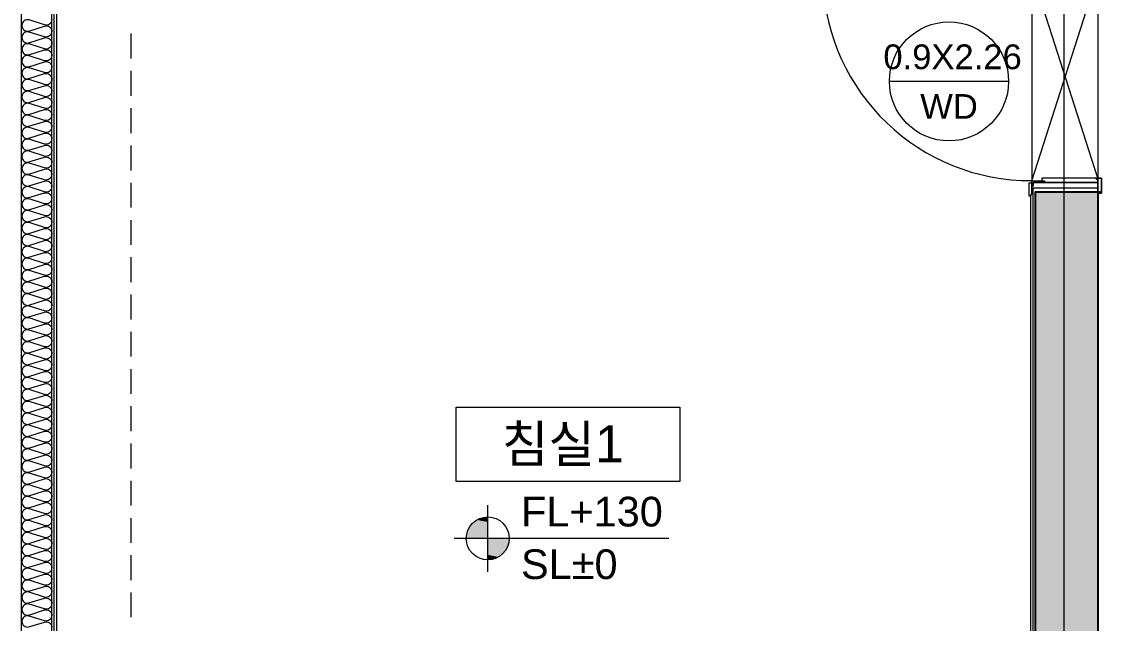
# Model space of a CAD drawing. Header units: millimetres. Extents: x 906 to 41302, y 848 to 28850.
# Drawn here: x 11574 to 15919, y 11324 to 13748 of the extents above; entities that cross this region are included whole.
import ezdxf

# ---------------------------------------------------------------- set-up
doc = ezdxf.new("R2010")
doc.units = ezdxf.units.MM
for name, color, linetype in [('PDF_A-ANNO-PONT', 7, 'Continuous'), ('PDF_A-FLOR-ROOM-IDEN', 7, 'Continuous'), ('PDF_A-WIN-IDEN', 7, 'Continuous'), ('PDF_X-단위세대$및$주동평면도$A-DOOR', 7, 'Continuous'), ('PDF_X-단위세대$및$주동평면도$A-FIN-INSL', 7, 'Continuous'), ('PDF_X-단위세대$및$주동평면도$A-FIN-INSL-HID', 7, 'Continuous'), ('PDF_X-단위세대$및$주동평면도$A-ST-AXIS-CEN', 7, 'Continuous'), ('PDF_X-단위세대$및$주동평면도$A-ST-CONC', 7, 'Continuous'), ('PDF_X-단위세대$및$주동평면도$A-WALL-DRY', 7, 'Continuous'), ('PDF_문자', 7, 'Continuous')]:
    doc.layers.add(name, color=color, linetype=linetype)
doc.layers.add('PDF_X-단위세대$및$주동평면도$A-FIN-INSL-HAT', color=7, linetype='Continuous', true_color=0x666666)
doc.layers.add('PDF_X-단위세대$및$주동평면도$S-ST-CONC-PAT1', color=7, linetype='Continuous', true_color=0xb7b7b7)
doc.styles.add('PDF Arial', font='arial.ttf')

msp = doc.modelspace()

# ---------------------------------------------------------------- linework, layer by layer
at = {"layer": 'PDF_A-ANNO-PONT', "lineweight": 13}
for points in [[(13449.3, 11800.4), (13449.3, 11531.6)], [(14178.5, 11666), (13314.9, 11666)]]:
    msp.add_lwpolyline(points, dxfattribs=at)
msp.add_circle((13449.8, 11666.5), 86.3, dxfattribs=at)
at = {"layer": 'PDF_A-ANNO-PONT', "transparency": 33554559}
for points in [[(13405.9, 11741.2), (13449.3, 11732.7), (13393.2, 11732.7)], [(13419.7, 11747.5), (13449.3, 11741.2), (13405.9, 11741.2)], [(13449.3, 11741.2), (13405.9, 11741.2), (13449.3, 11732.7)], [(13434.5, 11751.7), (13449.3, 11747.5), (13419.7, 11747.5)], [(13449.3, 11747.5), (13419.7, 11747.5), (13449.3, 11741.2)], [(13449.3, 11752.8), (13449.3, 11751.7), (13434.5, 11751.7)], [(13449.3, 11751.7), (13434.5, 11751.7), (13449.3, 11747.5)], [(13367.8, 11695.6), (13449.3, 11681.9), (13363.6, 11681.9)], [(13374.2, 11709.4), (13449.3, 11695.6), (13367.8, 11695.6)], [(13449.3, 11695.6), (13367.8, 11695.6), (13449.3, 11681.9)], [(13382.6, 11722.1), (13449.3, 11709.4), (13374.2, 11709.4)], [(13449.3, 11709.4), (13374.2, 11709.4), (13449.3, 11695.6)], [(13393.2, 11732.7), (13449.3, 11722.1), (13382.6, 11722.1)], [(13449.3, 11722.1), (13382.6, 11722.1), (13449.3, 11709.4)], [(13449.3, 11732.7), (13393.2, 11732.7), (13449.3, 11722.1)], [(13363.6, 11681.9), (13449.3, 11666), (13362.5, 11666)], [(13449.3, 11681.9), (13363.6, 11681.9), (13449.3, 11666)], [(13536.1, 11666), (13449.3, 11666), (13534, 11651.2)], [(13449.3, 11666), (13534, 11651.2), (13449.3, 11651.2)], [(13534, 11651.2), (13449.3, 11651.2), (13530.8, 11636.4)], [(13449.3, 11651.2), (13530.8, 11636.4), (13449.3, 11636.4)], [(13530.8, 11636.4), (13449.3, 11636.4), (13524.5, 11623.7)], [(13449.3, 11636.4), (13524.5, 11623.7), (13449.3, 11623.7)], [(13524.5, 11623.7), (13449.3, 11623.7), (13514.9, 11611)], [(13449.3, 11623.7), (13514.9, 11611), (13449.3, 11611)], [(13514.9, 11611), (13449.3, 11611), (13504.3, 11600.4)], [(13449.3, 11611), (13504.3, 11600.4), (13449.3, 11600.4)], [(13504.3, 11600.4), (13449.3, 11600.4), (13492.7, 11591.9)], [(13449.3, 11600.4), (13492.7, 11591.9), (13449.3, 11591.9)], [(13492.7, 11591.9), (13449.3, 11591.9), (13478.9, 11585.6)], [(13449.3, 11591.9), (13478.9, 11585.6), (13449.3, 11585.6)], [(13449.3, 11585.6), (13449.3, 11581.3), (13464.1, 11581.3)], [(13449.3, 11585.6), (13478.9, 11585.6), (13464.1, 11581.3)], [(13449.3, 11581.3), (13464.1, 11581.3), (13449.3, 11580.3)]]:
    msp.add_solid(points, dxfattribs=at)
at = {"layer": 'PDF_A-FLOR-ROOM-IDEN', "lineweight": 13}
msp.add_lwpolyline([(13323.4, 11895.7), (13323.4, 12195.2), (14223, 12195.2), (14223, 11895.7)], close=True, dxfattribs=at)
at = {"layer": 'PDF_A-WIN-IDEN', "lineweight": 13}
msp.add_lwpolyline([(15545.9, 13506.5), (15066.4, 13506.5)], dxfattribs=at)
msp.add_circle((15306.2, 13507), 239.7, dxfattribs=at)
at = {"layer": 'PDF_X-단위세대$및$주동평면도$A-DOOR', "lineweight": 5}
msp.add_lwpolyline([(15639, 13946.7), (15639, 13106.4), (15904.6, 13936.1), (15904.6, 13117)], close=True, dxfattribs=at)
at = {"layer": 'PDF_X-단위세대$및$주동평면도$A-DOOR', "lineweight": 9}
for points in [[(15634.8, 13046.1), (15634.8, 13051.4), (15639, 13051.4), (15639, 13096.9), (15627.4, 13096.9), (15627.4, 13046.1)], [(15644.3, 13101.1), (15644.3, 13086.3), (15639, 13086.3), (15639, 13106.4), (15689.8, 13106.4), (15689.8, 13101.1)], [(15690.9, 13100.1), (15904.6, 13100.1), (15904.6, 13076.8), (15707.8, 13076.8), (15639, 13076.8), (15639, 13085.2), (15644.3, 13085.2), (15644.3, 13100.1)], [(15904.6, 13111.7), (15899.4, 13111.7), (15899.4, 13117), (15679.2, 13117), (15679.2, 13106.4), (15690.9, 13106.4), (15690.9, 13101.1), (15904.6, 13101.1)], [(15919.5, 13117), (15904.6, 13117), (15904.6, 13062), (15909.9, 13062), (15909.9, 13056.7), (15919.5, 13056.7), (15919.5, 13117), (15919.5, 13056.7), (15914.2, 13056.7), (15914.2, 13062), (15904.6, 13062), (15904.6, 13117)]]:
    msp.add_lwpolyline(points, close=True, dxfattribs=at)
at = {"layer": 'PDF_X-단위세대$및$주동평면도$A-DOOR', "lineweight": 5}
msp.add_arc((15634.2, 13944.1), 836.6, 182.1973, 270.3735, dxfattribs=at)
at = {"layer": 'PDF_X-단위세대$및$주동평면도$A-FIN-INSL', "lineweight": 5}
for points in [[(12839.7, 9707), (11573.9, 9707), (11573.9, 18151.5), (12364.5, 18151.5)], [(12364.5, 18030.8), (11694.6, 18030.8), (11694.6, 9826.6), (12839.7, 9826.6)]]:
    msp.add_lwpolyline(points, dxfattribs=at)
at = {"layer": 'PDF_X-단위세대$및$주동평면도$A-FIN-INSL-HAT', "lineweight": 9}
msp.add_lwpolyline([(11695.6, 13755.7, -0.50163), (11666, 13734), (11604.2, 13754.2, 0.50163), (11575, 13732.4, 0.50163), (11603.6, 13709.7), (11666.4, 13729.9, -0.50163), (11695.6, 13708.1, -0.50163), (11666, 13686.4), (11604.2, 13705.5, 0.50163), (11575, 13683.7, 0.50163), (11603.6, 13662), (11666.4, 13682.3, -0.50163), (11695.6, 13660.4, -0.50163), (11666, 13637.7), (11604.2, 13657.9, 0.50163), (11575, 13636.1, 0.50163), (11603.6, 13614.4), (11666.4, 13633.6, -0.50163), (11695.6, 13611.8, -0.50163), (11666, 13590.1), (11604.2, 13610.3, 0.50163), (11575, 13588.5, 0.50163), (11603.6, 13565.7), (11666.4, 13585.9, -0.50163), (11695.6, 13564.1, -0.50163), (11666, 13542.4), (11604.2, 13561.6, 0.50163), (11575, 13539.8, 0.50163), (11603.6, 13518.1), (11666.4, 13538.3, -0.50163), (11695.6, 13516.5, -0.50163), (11666, 13493.8), (11604.2, 13514, 0.50163), (11575, 13492.2, 0.50163), (11603.6, 13470.5), (11666.4, 13489.6, -0.50163), (11695.6, 13467.8, -0.50163), (11666, 13446.1), (11604.2, 13466.4, 0.50163), (11575, 13444.5, 0.50163), (11603.6, 13421.8), (11666.4, 13442, -0.50163), (11695.6, 13420.2, -0.50163), (11666, 13398.5), (11604.2, 13417.7, 0.50163), (11575, 13395.9, 0.50163), (11603.6, 13374.2), (11666.4, 13393.3, -0.50163), (11695.6, 13371.5, -0.50163), (11666, 13349.8), (11604.2, 13370, 0.50163), (11575, 13348.2, 0.50163), (11603.6, 13326.5), (11666.4, 13345.7, -0.50163), (11695.6, 13323.9, -0.50163), (11666, 13302.2), (11604.2, 13321.4, 0.50163), (11575, 13299.6, 0.50163), (11603.6, 13277.9), (11666.4, 13298.1, -0.50163), (11695.6, 13276.3, -0.50163), (11666, 13254.6), (11604.2, 13273.7, 0.50163), (11575, 13251.9, 0.50163), (11603.6, 13230.2), (11666.4, 13249.4, -0.50163), (11695.6, 13227.6, -0.50163), (11666, 13205.9), (11604.2, 13226.1, 0.50163), (11575, 13204.3, 0.50163), (11603.6, 13182.6), (11666.4, 13201.8, -0.50163), (11695.6, 13180, -0.50163), (11666, 13158.3), (11604.2, 13177.4, 0.50163), (11575, 13155.6, 0.50163), (11603.6, 13133.9), (11666.4, 13154.1, -0.50163), (11695.6, 13132.3, -0.50163), (11666, 13110.6), (11604.2, 13129.8, 0.50163), (11575, 13108, 0.50163), (11603.6, 13086.3), (11666.4, 13105.5, -0.50163), (11695.6, 13083.7, -0.50163), (11666, 13062), (11604.2, 13082.2, 0.50163), (11575, 13060.4, 0.50163), (11603.6, 13038.7), (11666.4, 13057.8, -0.50163), (11695.6, 13036, -0.50163), (11666, 13014.3), (11604.2, 13033.5, 0.50163), (11575, 13011.7, 0.50163), (11603.6, 12990), (11666.4, 13010.2, -0.50163), (11695.6, 12988.4, -0.50163), (11666, 12966.7), (11604.2, 12985.9, 0.50163), (11575, 12964.1, 0.50163), (11603.6, 12942.4), (11666.4, 12961.5, -0.50163), (11695.6, 12939.7, -0.50163), (11666, 12918), (11604.2, 12938.2, 0.50163), (11575, 12916.4, 0.50163), (11603.6, 12893.7), (11666.4, 12913.9, -0.50163), (11695.6, 12892.1, -0.50163), (11666, 12870.4), (11604.2, 12889.6, 0.50163), (11575, 12867.8, 0.50163), (11603.6, 12846.1), (11666.4, 12866.3, -0.50163), (11695.6, 12844.5, -0.50163), (11666, 12821.7), (11604.2, 12841.9, 0.50163), (11575, 12820.1, 0.50163), (11603.6, 12798.4), (11666.4, 12817.6, -0.50163), (11695.6, 12795.8, -0.50163), (11666, 12774.1), (11604.2, 12794.3, 0.50163), (11575, 12772.5, 0.50163), (11603.6, 12749.7), (11666.4, 12770, -0.50163), (11695.6, 12748.2, -0.50163), (11666, 12726.5), (11604.2, 12745.6, 0.50163), (11575, 12723.8, 0.50163), (11603.6, 12702.1), (11666.4, 12722.3, -0.50163), (11695.6, 12700.5, -0.50163), (11666, 12677.8), (11604.2, 12698, 0.50163), (11575, 12676.2, 0.50163), (11603.6, 12654.5), (11666.4, 12673.7, -0.50163), (11695.6, 12651.9, -0.50163), (11666, 12630.2), (11604.2, 12650.4, 0.50163), (11575, 12628.6, 0.50163), (11603.6, 12605.8), (11666.4, 12626, -0.50163), (11695.6, 12604.2, -0.50163), (11666, 12582.5), (11604.2, 12601.7, 0.50163), (11575, 12579.9, 0.50163), (11603.6, 12558.2), (11666.4, 12577.4, -0.50163), (11695.6, 12555.5, -0.50163), (11666, 12533.8), (11604.2, 12554.1, 0.50163), (11575, 12532.3, 0.50163), (11603.6, 12510.6), (11666.4, 12529.7, -0.50163), (11695.6, 12507.9, -0.50163), (11666, 12486.2), (11604.2, 12505.4, 0.50163), (11575, 12483.6, 0.50163), (11603.6, 12461.9), (11666.4, 12482.1, -0.50163), (11695.6, 12460.3, -0.50163), (11666, 12438.6), (11604.2, 12457.8, 0.50163), (11575, 12436, 0.50163), (11603.6, 12414.3), (11666.4, 12433.4, -0.50163), (11695.6, 12411.6, -0.50163), (11666, 12389.9), (11604.2, 12410.1, 0.50163), (11575, 12388.3, 0.50163), (11603.6, 12366.6), (11666.4, 12385.8, -0.50163), (11695.6, 12364, -0.50163), (11666, 12342.3), (11604.2, 12361.5, 0.50163), (11575, 12339.6, 0.50163), (11603.6, 12317.9), (11666.4, 12338.2, -0.50163), (11695.6, 12316.4, -0.50163), (11666, 12294.7), (11604.2, 12313.8, 0.50163), (11575, 12292, 0.50163), (11603.6, 12270.3), (11666.4, 12289.5, -0.50163), (11695.6, 12267.7, -0.50163), (11666, 12246), (11604.2, 12266.2, 0.50163), (11575, 12244.4, 0.50163), (11603.6, 12222.7), (11666.4, 12241.9, -0.50163), (11695.6, 12220.1, -0.50163), (11666, 12198.4), (11604.2, 12217.5, 0.50163), (11575, 12195.7, 0.50163), (11603.6, 12174), (11666.4, 12194.2, -0.50163), (11695.6, 12172.4, -0.50163), (11666, 12150.7), (11604.2, 12169.9, 0.50163), (11575, 12148.1, 0.50163), (11603.6, 12126.4), (11666.4, 12145.6, -0.50163), (11695.6, 12123.7, -0.50163), (11666, 12102), (11604.2, 12122.3, 0.50163), (11575, 12100.5, 0.50163), (11603.6, 12077.7), (11666.4, 12097.9, -0.50163), (11695.6, 12076.1, -0.50163), (11666, 12054.4), (11604.2, 12073.6, 0.50163), (11575, 12051.8, 0.50163), (11603.6, 12030.1), (11666.4, 12050.3, -0.50163), (11695.6, 12028.5, -0.50163), (11666, 12005.7), (11604.2, 12026, 0.50163), (11575, 12004.2, 0.50163), (11603.6, 11982.5), (11666.4, 12001.6, -0.50163), (11695.6, 11979.8, -0.50163), (11666, 11958.1), (11604.2, 11978.3, 0.50163), (11575, 11956.5, 0.50163), (11603.6, 11933.8), (11666.4, 11954, -0.50163), (11695.6, 11932.2, -0.50163), (11666, 11910.5), (11604.2, 11929.7, 0.50163), (11575, 11907.8, 0.50163), (11603.6, 11886.1), (11666.4, 11906.4, -0.50163), (11695.6, 11884.6, -0.50163), (11666, 11861.8), (11604.2, 11882, 0.50163), (11575, 11860.2, 0.50163), (11603.6, 11838.5), (11666.4, 11857.7, -0.50163), (11695.6, 11835.9, -0.50163), (11666, 11814.2), (11604.2, 11834.4, 0.50163), (11575, 11812.6, 0.50163), (11603.6, 11789.8), (11666.4, 11810.1, -0.50163), (11695.6, 11788.3, -0.50163), (11666, 11766.6), (11604.2, 11785.7, 0.50163), (11575, 11763.9, 0.50163), (11603.6, 11742.2), (11666.4, 11761.4, -0.50163), (11695.6, 11739.6, -0.50163), (11666, 11717.9), (11604.2, 11738.1, 0.50163), (11575, 11716.3, 0.50163), (11603.6, 11694.6), (11666.4, 11713.8, -0.50163), (11695.6, 11691.9, -0.50163), (11666, 11670.2), (11604.2, 11689.4, 0.50163), (11575, 11667.6, 0.50163), (11603.6, 11645.9), (11666.4, 11666.1, -0.50163), (11695.6, 11644.3, -0.50163), (11666, 11622.6), (11604.2, 11641.8, 0.50163), (11575, 11620, 0.50163), (11603.6, 11598.3), (11666.4, 11617.4, -0.50163), (11695.6, 11595.6, -0.50163), (11666, 11573.9), (11604.2, 11594.2, 0.50163), (11575, 11572.4, 0.50163), (11603.6, 11550.7), (11666.4, 11569.8, -0.50163), (11695.6, 11548, -0.50163), (11666, 11526.3), (11604.2, 11545.5, 0.50163), (11575, 11523.7, 0.50163), (11603.6, 11502), (11666.4, 11522.2, -0.50163), (11695.6, 11500.4, -0.50163), (11666, 11478.7), (11604.2, 11497.9, 0.50163), (11575, 11476, 0.50163), (11603.6, 11454.3), (11666.4, 11473.5, -0.50163), (11695.6, 11451.7, -0.50163), (11666, 11430), (11604.2, 11450.2, 0.50163), (11575, 11428.4, 0.50163), (11603.6, 11406.7), (11666.4, 11425.9, -0.50163), (11695.6, 11404.1, -0.50163), (11666, 11382.4), (11604.2, 11401.5, 0.50163), (11575, 11379.7, 0.50163), (11603.6, 11358), (11666.4, 11378.3, -0.50163), (11695.6, 11356.5, -0.50163), (11666, 11334.8), (11604.2, 11353.9, 0.50163), (11575, 11332.1, 0.50163), (11603.6, 11310.4), (11666.4, 11329.6, -0.50163), (11695.6, 11307.8, -0.50163)], format="xyb", dxfattribs=at)
at = {"layer": 'PDF_X-단위세대$및$주동평면도$A-FIN-INSL-HID', "lineweight": 5}
for points in [[(12014.2, 13699.1), (12014.2, 13598.5)], [(12014.2, 13548.8), (12014.2, 13449.3)], [(12014.2, 13398.5), (12014.2, 13299)], [(12014.2, 13249.3), (12014.2, 13148.7)], [(12014.2, 13099), (12014.2, 12999.5)], [(12014.2, 12948.7), (12014.2, 12849.2)], [(12014.2, 12799.5), (12014.2, 12698.9)], [(12014.2, 12649.2), (12014.2, 12548.7)], [(12014.2, 12498.9), (12014.2, 12399.4)], [(12014.2, 12348.6), (12014.2, 12249.2)], [(12014.2, 12199.4), (12014.2, 12098.9)], [(12014.2, 12049.1), (12014.2, 11948.6)], [(12014.2, 11898.8), (12014.2, 11799.4)], [(12014.2, 11748.6), (12014.2, 11649.1)], [(12014.2, 11599.3), (12014.2, 11498.8)], [(12014.2, 11449.1), (12014.2, 11349.6)]]:
    msp.add_lwpolyline(points, dxfattribs=at)
at = {"layer": 'PDF_X-단위세대$및$주동평면도$A-ST-AXIS-CEN', "lineweight": 5}
msp.add_lwpolyline([(15769.2, 7677.2), (15769.2, 16971.4)], dxfattribs=at)
at = {"layer": 'PDF_X-단위세대$및$주동평면도$A-ST-CONC', "lineweight": 25}
msp.add_lwpolyline([(15664.4, 9846.7), (15664.4, 10166.4), (15654.9, 10166.4), (15654.9, 13062), (15904.6, 13062), (15904.6, 10166.4), (15894.1, 10166.4), (15894.1, 9846.7)], dxfattribs=at)
at = {"layer": 'PDF_X-단위세대$및$주동평면도$A-WALL-DRY', "lineweight": 13}
for points in [[(12364.5, 18021.3), (11704.1, 18021.3), (11704.1, 9836.2), (12839.7, 9836.2)], [(12364.5, 18011.8), (11714.7, 18011.8), (11714.7, 9846.7), (12839.7, 9846.7)], [(15634.8, 9846.7), (15634.8, 13051.4)], [(15644.3, 9846.7), (15644.3, 13076.8)]]:
    msp.add_lwpolyline(points, dxfattribs=at)
at = {"layer": 'PDF_X-단위세대$및$주동평면도$S-ST-CONC-PAT1', "transparency": 33554559}
for points in [[(15904.6, 13062), (15654.9, 13062), (15904.6, 10166.4)], [(15654.9, 13062), (15904.6, 10166.4), (15654.9, 10166.4)]]:
    msp.add_solid(points, dxfattribs=at)

# ---------------------------------------------------------------- texts
at = {"layer": 'PDF_문자', "attachment_point": 7, "style": 'PDF Arial'}
for s, insert, char_height in [('0.9X2.26', (15042.1, 13554.7), 99.59), ('WD', (15190.3, 13356.2), 99.59), ('침실1', (13506.5, 11958.6), 149.38), ('FL+130', (13583.7, 11712.9), 119.51), ('SL±0', (13583.7, 11501.2), 119.51)]:
    msp.add_mtext(s, dxfattribs=dict(at, insert=insert, char_height=char_height))

doc.saveas('drawing.dxf')
